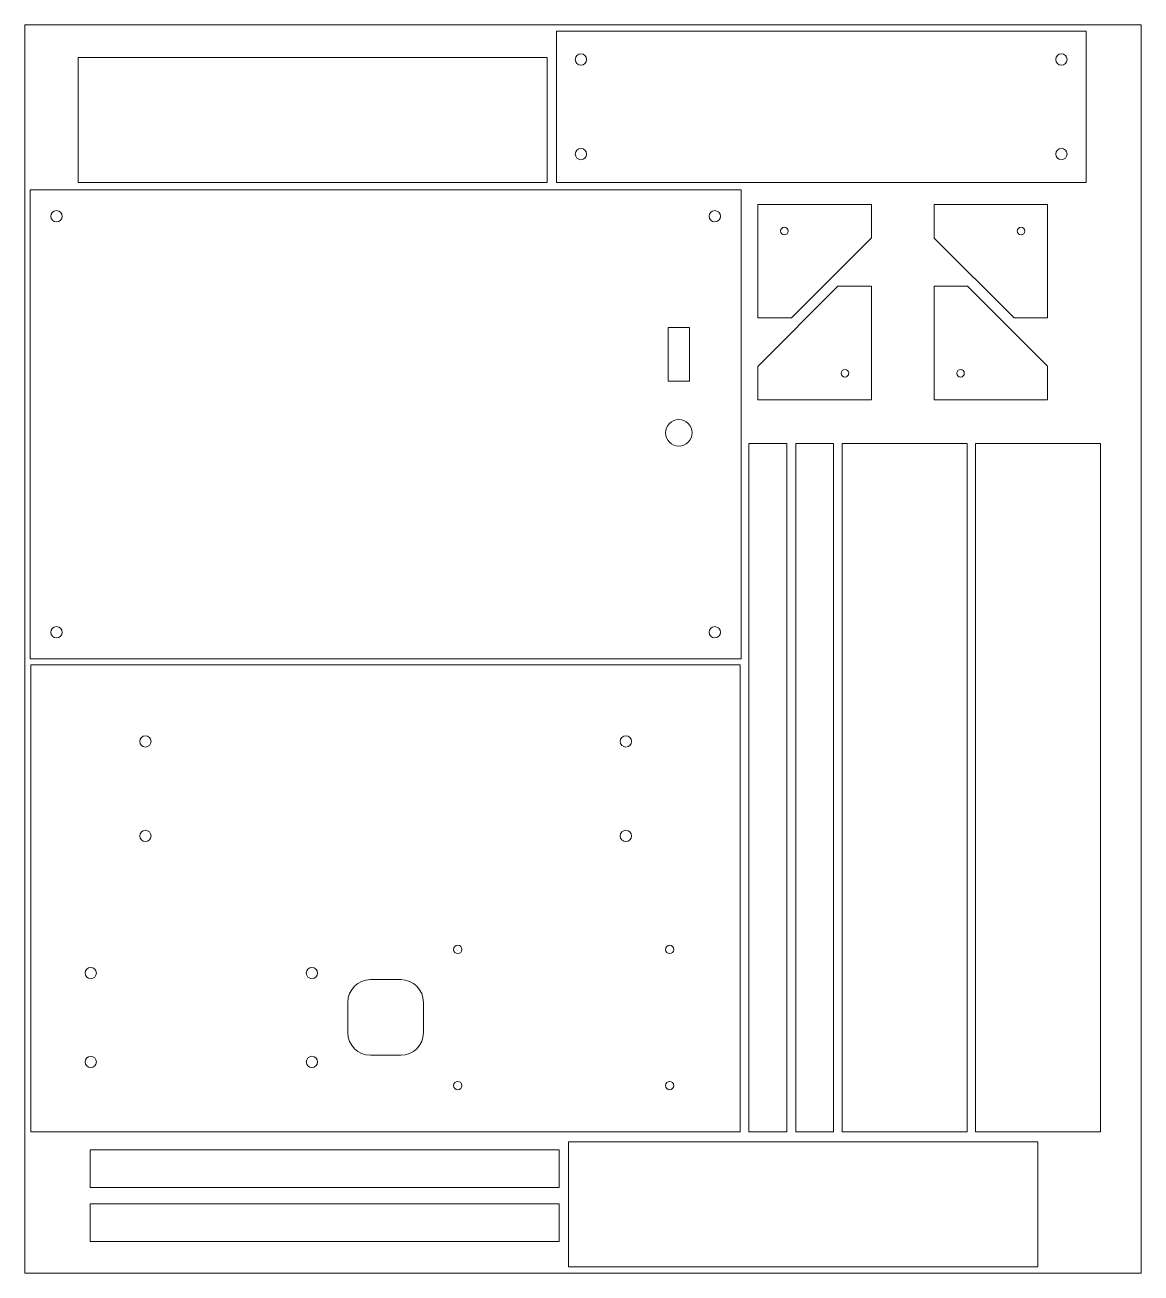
# Paper-space layout 'Layout1' of a CAD drawing. Header units: millimetres. Extents: x 0 to 295, y 0 to 330.
# The model-space entities are those that its viewports show. They can reach past a viewport. Long polylines and large blocks are cut down to what shows.
import ezdxf

# ---------------------------------------------------------------- set-up
doc = ezdxf.new("R2010")
doc.units = ezdxf.units.MM

msp = doc.modelspace()

# ---------------------------------------------------------------- linework, layer by layer
at = {"color": 18, "linetype": 'Continuous', "lineweight": 18, "true_color": 0x000000}
for points in [[(280.46, 328.36), (280.46, 288.36), (140.46, 288.36), (140.46, 328.36), (280.46, 328.36)], [(138.03, 288.36), (14.03, 288.36), (14.03, 321.36), (138.03, 321.36), (138.03, 288.36)], [(1.33, 162.41), (189.33, 162.41), (189.33, 286.41), (1.33, 286.41), (1.33, 162.41)], [(223.74, 282.52), (193.74, 282.52), (193.74, 252.52), (202.64, 252.52), (223.74, 273.72), (223.74, 282.52)], [(270.29, 252.52), (270.29, 282.52), (240.29, 282.52), (240.29, 273.62), (261.49, 252.52), (270.29, 252.52)], [(193.74, 230.9), (223.74, 230.9), (223.74, 260.9), (214.84, 260.9), (193.74, 239.7), (193.74, 230.9)], [(240.29, 260.9), (240.29, 230.9), (270.29, 230.9), (270.29, 239.8), (249.09, 260.9), (240.29, 260.9)], [(175.63, 250.01), (175.63, 235.81), (170.03, 235.81), (170.03, 250.01), (175.63, 250.01)], [(201.35, 37.32), (191.35, 37.32), (191.35, 219.32), (201.35, 219.32), (201.35, 37.32)], [(213.74, 37.32), (203.74, 37.32), (203.74, 219.32), (213.74, 219.32), (213.74, 37.32)], [(249, 37.32), (216, 37.32), (216, 219.32), (249, 219.32), (249, 37.32)], [(284.26, 37.32), (251.26, 37.32), (251.26, 219.32), (284.26, 219.32), (284.26, 37.32)], [(1.58, 37.32), (189.08, 37.32), (189.08, 160.82), (1.58, 160.82), (1.58, 37.32)], [(267.71, 1.66), (143.71, 1.66), (143.71, 34.66), (267.71, 34.66), (267.71, 1.66)], [(141.19, 22.59), (17.19, 22.59), (17.19, 32.59), (141.19, 32.59), (141.19, 22.59)], [(141.19, 8.33), (17.19, 8.33), (17.19, 18.33), (141.19, 18.33), (141.19, 8.33)]]:
    msp.add_lwpolyline(points, close=True, dxfattribs=at)
for points, knots in [([(146.96, 322.36), (147.79, 322.36), (148.46, 321.69), (148.46, 320.86), (148.46, 320.03), (147.79, 319.36), (146.96, 319.36), (146.13, 319.36), (145.46, 320.03), (145.46, 320.86), (145.46, 321.69), (146.13, 322.36), (146.96, 322.36)], [0, 0, 0, 0, 1, 1, 1, 2, 2, 2, 3, 3, 3, 4, 4, 4, 4]), ([(273.96, 322.36), (274.79, 322.36), (275.46, 321.69), (275.46, 320.86), (275.46, 320.03), (274.79, 319.36), (273.96, 319.36), (273.13, 319.36), (272.46, 320.03), (272.46, 320.86), (272.46, 321.69), (273.13, 322.36), (273.96, 322.36)], [0, 0, 0, 0, 1, 1, 1, 2, 2, 2, 3, 3, 3, 4, 4, 4, 4]), ([(146.96, 297.36), (147.79, 297.36), (148.46, 296.69), (148.46, 295.86), (148.46, 295.03), (147.79, 294.36), (146.96, 294.36), (146.13, 294.36), (145.46, 295.03), (145.46, 295.86), (145.46, 296.69), (146.13, 297.36), (146.96, 297.36)], [0, 0, 0, 0, 1, 1, 1, 2, 2, 2, 3, 3, 3, 4, 4, 4, 4]), ([(273.96, 297.36), (274.79, 297.36), (275.46, 296.69), (275.46, 295.86), (275.46, 295.03), (274.79, 294.36), (273.96, 294.36), (273.13, 294.36), (272.46, 295.03), (272.46, 295.86), (272.46, 296.69), (273.13, 297.36), (273.96, 297.36)], [0, 0, 0, 0, 1, 1, 1, 2, 2, 2, 3, 3, 3, 4, 4, 4, 4]), ([(8.33, 277.91), (7.51, 277.91), (6.83, 278.59), (6.83, 279.41), (6.83, 280.24), (7.51, 280.91), (8.33, 280.91), (9.16, 280.91), (9.83, 280.24), (9.83, 279.41), (9.83, 278.59), (9.16, 277.91), (8.33, 277.91)], [0, 0, 0, 0, 1, 1, 1, 2, 2, 2, 3, 3, 3, 4, 4, 4, 4]), ([(182.33, 277.91), (181.51, 277.91), (180.83, 278.59), (180.83, 279.41), (180.83, 280.24), (181.51, 280.91), (182.33, 280.91), (183.16, 280.91), (183.83, 280.24), (183.83, 279.41), (183.83, 278.59), (183.16, 277.91), (182.33, 277.91)], [0, 0, 0, 0, 1, 1, 1, 2, 2, 2, 3, 3, 3, 4, 4, 4, 4]), ([(199.74, 275.52), (199.74, 274.97), (200.19, 274.52), (200.74, 274.52), (201.29, 274.52), (201.74, 274.97), (201.74, 275.52), (201.74, 276.07), (201.29, 276.52), (200.74, 276.52), (200.19, 276.52), (199.74, 276.07), (199.74, 275.52)], [0, 0, 0, 0, 1, 1, 1, 2, 2, 2, 3, 3, 3, 4, 4, 4, 4]), ([(263.29, 276.52), (262.74, 276.52), (262.29, 276.07), (262.29, 275.52), (262.29, 274.97), (262.74, 274.52), (263.29, 274.52), (263.84, 274.52), (264.29, 274.97), (264.29, 275.52), (264.29, 276.07), (263.84, 276.52), (263.29, 276.52)], [0, 0, 0, 0, 1, 1, 1, 2, 2, 2, 3, 3, 3, 4, 4, 4, 4]), ([(217.74, 237.9), (217.74, 238.45), (217.29, 238.9), (216.74, 238.9), (216.19, 238.9), (215.74, 238.45), (215.74, 237.9), (215.74, 237.35), (216.19, 236.9), (216.74, 236.9), (217.29, 236.9), (217.74, 237.35), (217.74, 237.9)], [0, 0, 0, 0, 1, 1, 1, 2, 2, 2, 3, 3, 3, 4, 4, 4, 4]), ([(247.29, 236.9), (247.84, 236.9), (248.29, 237.35), (248.29, 237.9), (248.29, 238.45), (247.84, 238.9), (247.29, 238.9), (246.74, 238.9), (246.29, 238.45), (246.29, 237.9), (246.29, 237.35), (246.74, 236.9), (247.29, 236.9)], [0, 0, 0, 0, 1, 1, 1, 2, 2, 2, 3, 3, 3, 4, 4, 4, 4]), ([(172.83, 218.66), (170.9, 218.66), (169.33, 220.22), (169.33, 222.16), (169.33, 224.09), (170.9, 225.66), (172.83, 225.66), (174.76, 225.66), (176.33, 224.09), (176.33, 222.16), (176.33, 220.22), (174.76, 218.66), (172.83, 218.66)], [0, 0, 0, 0, 1, 1, 1, 2, 2, 2, 3, 3, 3, 4, 4, 4, 4]), ([(8.33, 167.91), (7.51, 167.91), (6.83, 168.59), (6.83, 169.41), (6.83, 170.24), (7.51, 170.91), (8.33, 170.91), (9.16, 170.91), (9.83, 170.24), (9.83, 169.41), (9.83, 168.59), (9.16, 167.91), (8.33, 167.91)], [0, 0, 0, 0, 1, 1, 1, 2, 2, 2, 3, 3, 3, 4, 4, 4, 4]), ([(182.33, 167.91), (181.51, 167.91), (180.83, 168.59), (180.83, 169.41), (180.83, 170.24), (181.51, 170.91), (182.33, 170.91), (183.16, 170.91), (183.83, 170.24), (183.83, 169.41), (183.83, 168.59), (183.16, 167.91), (182.33, 167.91)], [0, 0, 0, 0, 1, 1, 1, 2, 2, 2, 3, 3, 3, 4, 4, 4, 4]), ([(31.83, 139.07), (31.01, 139.07), (30.33, 139.74), (30.33, 140.57), (30.33, 141.39), (31.01, 142.07), (31.83, 142.07), (32.66, 142.07), (33.33, 141.39), (33.33, 140.57), (33.33, 139.74), (32.66, 139.07), (31.83, 139.07)], [0, 0, 0, 0, 1, 1, 1, 2, 2, 2, 3, 3, 3, 4, 4, 4, 4]), ([(158.83, 139.07), (158.01, 139.07), (157.33, 139.74), (157.33, 140.57), (157.33, 141.39), (158.01, 142.07), (158.83, 142.07), (159.66, 142.07), (160.33, 141.39), (160.33, 140.57), (160.33, 139.74), (159.66, 139.07), (158.83, 139.07)], [0, 0, 0, 0, 1, 1, 1, 2, 2, 2, 3, 3, 3, 4, 4, 4, 4]), ([(31.83, 114.07), (31.01, 114.07), (30.33, 114.74), (30.33, 115.57), (30.33, 116.39), (31.01, 117.07), (31.83, 117.07), (32.66, 117.07), (33.33, 116.39), (33.33, 115.57), (33.33, 114.74), (32.66, 114.07), (31.83, 114.07)], [0, 0, 0, 0, 1, 1, 1, 2, 2, 2, 3, 3, 3, 4, 4, 4, 4]), ([(158.83, 114.07), (158.01, 114.07), (157.33, 114.74), (157.33, 115.57), (157.33, 116.39), (158.01, 117.07), (158.83, 117.07), (159.66, 117.07), (160.33, 116.39), (160.33, 115.57), (160.33, 114.74), (159.66, 114.07), (158.83, 114.07)], [0, 0, 0, 0, 1, 1, 1, 2, 2, 2, 3, 3, 3, 4, 4, 4, 4]), ([(114.4, 84.47), (113.79, 84.47), (113.3, 84.96), (113.3, 85.57), (113.3, 86.17), (113.79, 86.67), (114.4, 86.67), (115.01, 86.67), (115.5, 86.17), (115.5, 85.57), (115.5, 84.96), (115.01, 84.47), (114.4, 84.47)], [0, 0, 0, 0, 1, 1, 1, 2, 2, 2, 3, 3, 3, 4, 4, 4, 4]), ([(170.4, 84.47), (169.79, 84.47), (169.3, 84.96), (169.3, 85.57), (169.3, 86.17), (169.79, 86.67), (170.4, 86.67), (171.01, 86.67), (171.5, 86.17), (171.5, 85.57), (171.5, 84.96), (171.01, 84.47), (170.4, 84.47)], [0, 0, 0, 0, 1, 1, 1, 2, 2, 2, 3, 3, 3, 4, 4, 4, 4]), ([(17.37, 77.81), (16.55, 77.81), (15.87, 78.48), (15.87, 79.31), (15.87, 80.14), (16.55, 80.81), (17.37, 80.81), (18.2, 80.81), (18.87, 80.14), (18.87, 79.31), (18.87, 78.48), (18.2, 77.81), (17.37, 77.81)], [0, 0, 0, 0, 1, 1, 1, 2, 2, 2, 3, 3, 3, 4, 4, 4, 4]), ([(75.86, 77.81), (75.04, 77.81), (74.36, 78.48), (74.36, 79.31), (74.36, 80.14), (75.04, 80.81), (75.86, 80.81), (76.69, 80.81), (77.36, 80.14), (77.36, 79.31), (77.36, 78.48), (76.69, 77.81), (75.86, 77.81)], [0, 0, 0, 0, 1, 1, 1, 2, 2, 2, 3, 3, 3, 4, 4, 4, 4]), ([(85.33, 63.57), (85.33, 63.57), (85.33, 71.57), (85.33, 71.57), (85.33, 74.88), (88.02, 77.57), (91.33, 77.57), (91.33, 77.57), (99.33, 77.57), (99.33, 77.57), (102.64, 77.57), (105.33, 74.88), (105.33, 71.57), (105.33, 71.57), (105.33, 63.57), (105.33, 63.57), (105.33, 60.25), (102.64, 57.57), (99.33, 57.57), (99.33, 57.57), (91.33, 57.57), (91.33, 57.57), (88.02, 57.57), (85.33, 60.25), (85.33, 63.57)], [0, 0, 0, 0, 1, 1, 1, 2, 2, 2, 3, 3, 3, 4, 4, 4, 5, 5, 5, 6, 6, 6, 7, 7, 7, 8, 8, 8, 8]), ([(17.37, 54.32), (16.55, 54.32), (15.87, 54.99), (15.87, 55.82), (15.87, 56.65), (16.55, 57.32), (17.37, 57.32), (18.2, 57.32), (18.87, 56.65), (18.87, 55.82), (18.87, 54.99), (18.2, 54.32), (17.37, 54.32)], [0, 0, 0, 0, 1, 1, 1, 2, 2, 2, 3, 3, 3, 4, 4, 4, 4]), ([(75.86, 54.32), (75.04, 54.32), (74.36, 54.99), (74.36, 55.82), (74.36, 56.65), (75.04, 57.32), (75.86, 57.32), (76.69, 57.32), (77.36, 56.65), (77.36, 55.82), (77.36, 54.99), (76.69, 54.32), (75.86, 54.32)], [0, 0, 0, 0, 1, 1, 1, 2, 2, 2, 3, 3, 3, 4, 4, 4, 4]), ([(114.4, 48.47), (113.79, 48.47), (113.3, 48.96), (113.3, 49.57), (113.3, 50.17), (113.79, 50.67), (114.4, 50.67), (115.01, 50.67), (115.5, 50.17), (115.5, 49.57), (115.5, 48.96), (115.01, 48.47), (114.4, 48.47)], [0, 0, 0, 0, 1, 1, 1, 2, 2, 2, 3, 3, 3, 4, 4, 4, 4]), ([(170.4, 48.47), (169.79, 48.47), (169.3, 48.96), (169.3, 49.57), (169.3, 50.17), (169.79, 50.67), (170.4, 50.67), (171.01, 50.67), (171.5, 50.17), (171.5, 49.57), (171.5, 48.96), (171.01, 48.47), (170.4, 48.47)], [0, 0, 0, 0, 1, 1, 1, 2, 2, 2, 3, 3, 3, 4, 4, 4, 4])]:
    msp.add_open_spline(points, degree=3, knots=knots, dxfattribs=at)

psp = doc.layouts.get("Layout1")

# ---------------------------------------------------------------- viewports
at = {"layer": '0'}
psp.add_viewport(center=(147.5, 165), size=(295, 330), view_center_point=(147.5, 165), view_height=330, dxfattribs=at)

doc.saveas('drawing.dxf')
